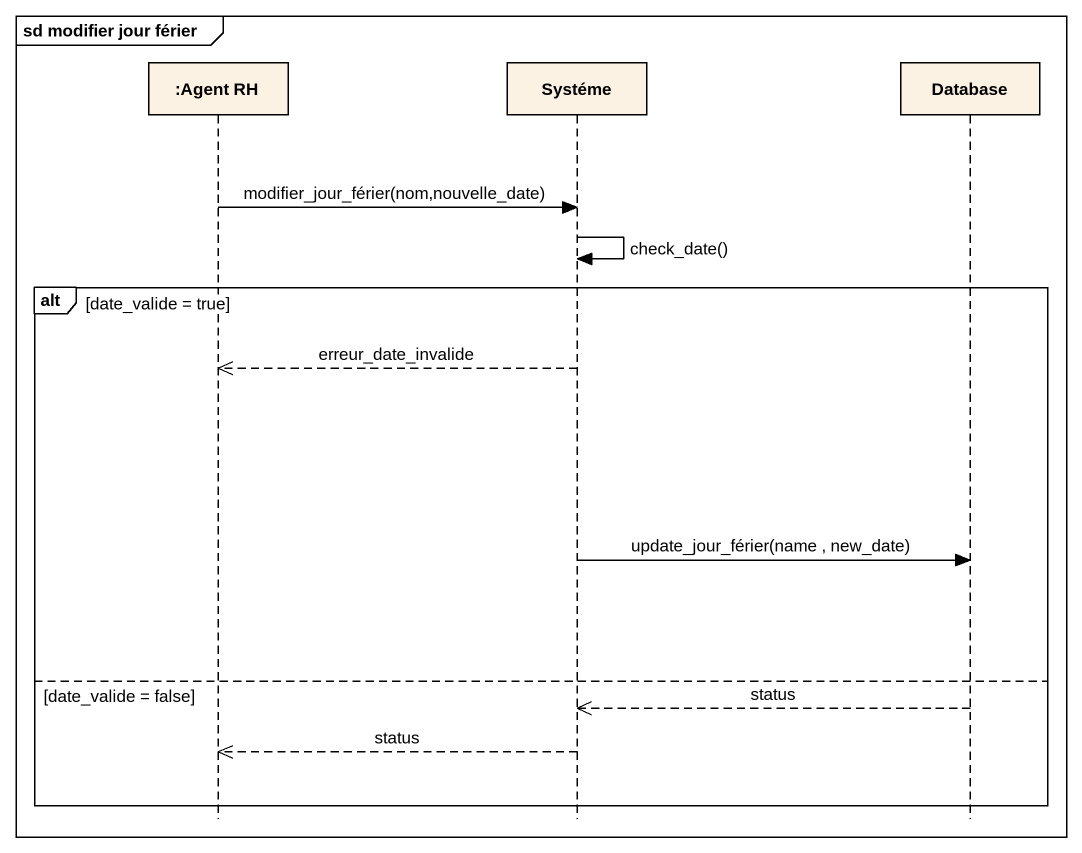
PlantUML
@startuml
mainframe sd modifier jour férier
hide footbox
participant ":Agent RH" as Agent_RH
participant Systéme
participant "Database" as Database_

Agent_RH -> Systéme : modifier_jour_férier(nom,nouvelle_date)
Systéme -> Systéme : check_date()
alt date_valide = true
  Systéme -->> Agent_RH : erreur_date_invalide
  Systéme -> Database_ : update_jour_férier(name , new_date)
else date_valide = false
  Database_ -->> Systéme : status
  Systéme -->> Agent_RH : status
end
@enduml
